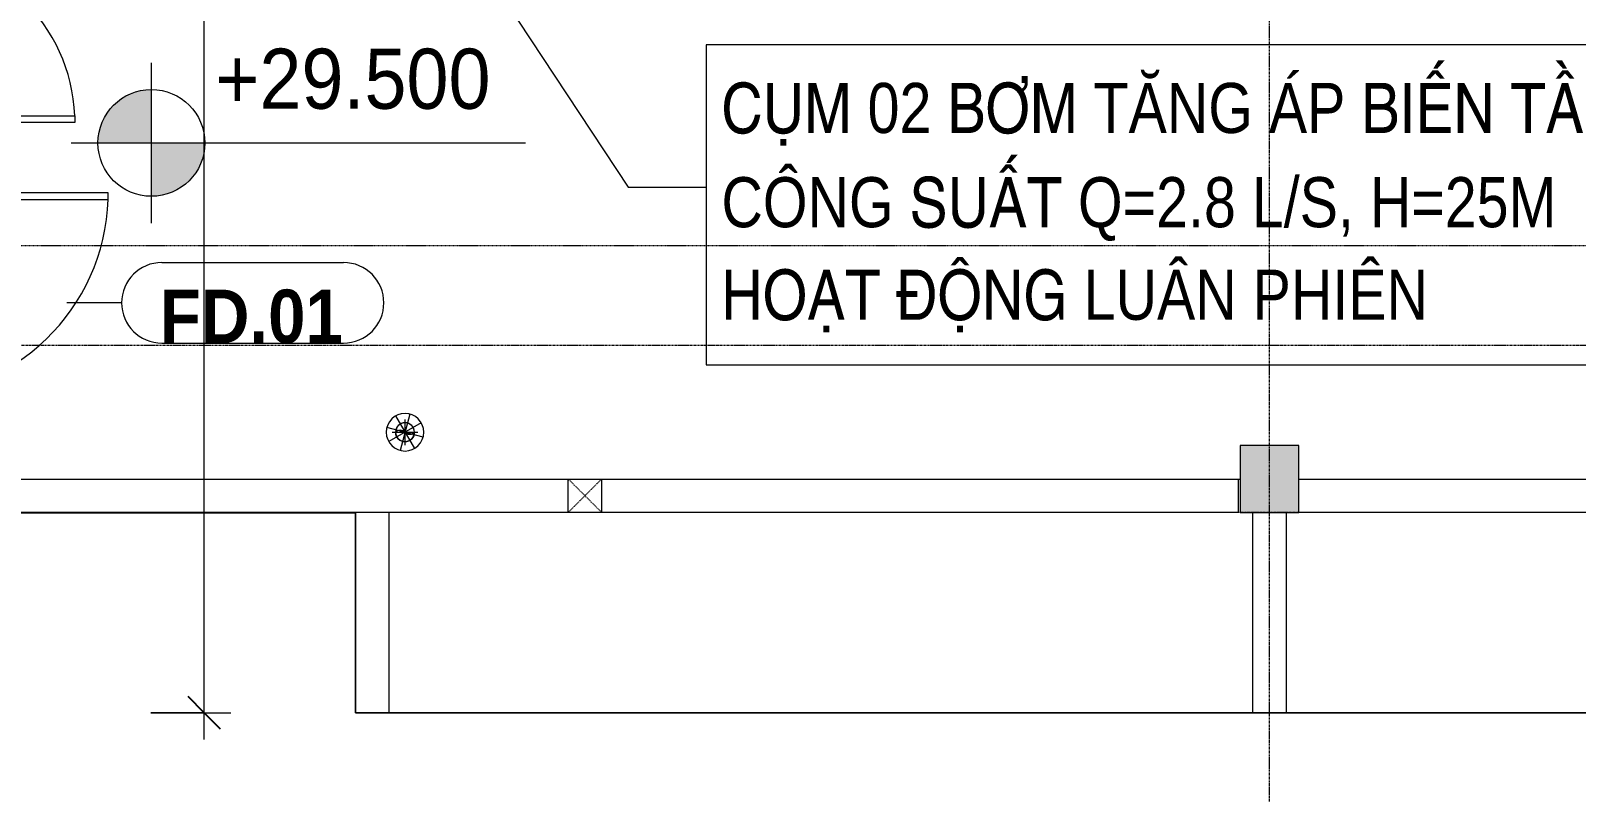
# Model space of a CAD drawing. Header units: millimetres. Extents: x 27447 to 251759, y -15958 to 82948.
# Drawn here: x 84334 to 93589, y 22862 to 27421 of the extents above; entities that cross this region are included whole.
import ezdxf

# ---------------------------------------------------------------- set-up
doc = ezdxf.new("R2010")
doc.units = ezdxf.units.MM
for name, pattern in [('Dash', [6, 3, -3]), ('Dash Dot 3_16_', [7.9375, 4.7625, -1.5875, 0, -1.5875]), ('Grid Line', [22.225, 12.7, -3.175, 3.175, -3.175]), ('IMPORT-CENTER _3_', [10.16, 6.35, -1.27, 1.27, -1.27])]:
    doc.linetypes.add(name, pattern=pattern)
for name, color, linetype, lineweight in [('0-1', 7, 'Continuous', 5), ('A-ANNO-DIMS', 211, 'Continuous', 9), ('A-ANNO-DIMS-160', 211, 'Continuous', 9), ('A-DETL-GENF-1', 1, 'Continuous', 9), ('A-DOOR-1', 1, 'Continuous', 9), ('A-DOOR-FRAM-1', 1, 'Continuous', 9), ('A-DOOR-IDEN', 31, 'Continuous', 9), ('A-FLOR', 192, 'Continuous', 9), ('A-FLOR-1', 250, 'Continuous', 9), ('A-WALL', 113, 'Continuous', 9), ('G-ANNO-DIMS', 111, 'Continuous', 9), ('G-ANNO-SYMB-1', 111, 'Dash Dot 3_16_', 18), ('G-IMPT', 8, 'Continuous', 9), ('G-IMPT-2', 8, 'IMPORT-CENTER _3_', 9), ('G-IMPT-3', 7, 'Continuous', 9), ('M-EQPM', 50, 'Continuous', 9), ('S-COLS', 52, 'Continuous', 9), ('S-COLS-1', 52, 'Continuous', 5), ('S-COLS-2', 7, 'Continuous', 18), ('S-COLS-HDLN', 52, 'Dash', 9), ('S-GRID-1', 1, 'Grid Line', 9)]:
    doc.layers.add(name, color=color, linetype=linetype, lineweight=lineweight)
doc.styles.add('Arial_4', font='arial_0.ttf', dxfattribs={"width": 0.9, "height": 360})
doc.styles.add('Arial_B', font='arialbd_0.ttf', dxfattribs={"width": 0.9, "height": 320})
doc.styles.add('UTM Avo', font='UTM Avo.ttf', dxfattribs={"width": 0.9, "height": 400})
doc.styles.add('VNI-Helve-Condense', font='VHELVCN.TTF', dxfattribs={"height": 300})
doc.dimstyles.new('1_Dim_chi_tiet_2_5_1', dxfattribs={"dimscale": 304.8, "dimtxt": 399.720379, "dimasz": 0.629921, "dimexe": 0.524934, "dimexo": 0.0625, "dimgap": 0.052493, "dimtad": 1, "dimdec": 0, "dimrnd": 5, "dimzin": 0, "dimdsep": 46, "dimtxsty": 'UTM Avo', "dimblk1": 'OBLIQUE', "dimblk2": 'OBLIQUE', "dimsah": 1, "dimcen": 0.09, "dimdle": 0.524934, "dimazin": 0, "dimtfac": 1, "dimtdec": 4, "dimtix": 1, "dimtmove": 2, "dimatfit": 3, "dimfxl": 1.049869, "dimfxlon": 1, "dimtvp": 1, "dimtolj": 1, "dimtzin": 0, "dimarcsym": 2})

# ---------------------------------------------------------------- blocks, each defined once
blk = doc.blocks.new('NCV_TKTC_KET CAU_rvt-1-TKCS_MB TUM MÁI')
at = {"layer": 'S-COLS-1'}
blk.add_hatch(color=256, dxfattribs=at).paths.add_polyline_path([(91927.6, 24536.9), (91927.6, 24936.9), (91577.6, 24936.9), (91577.6, 24536.9)])
at = {"layer": 'A-FLOR-1'}
blk.add_line((86277.6, 23336.9), (95052.6, 23336.9), dxfattribs=at)
at = {"layer": 'S-COLS-2'}
for p, q in [((91927.6, 24936.9), (91577.6, 24936.9)), ((91577.6, 24936.9), (91577.6, 24536.9)), ((91927.6, 24536.9), (91927.6, 24936.9)), ((91577.6, 24536.9), (91927.6, 24536.9))]:
    blk.add_line(p, q, dxfattribs=at)
blk = doc.blocks.new('FD_01 - FD_01-1200x2200mm-1787918-TKCS_MB TUM MÁI')
at = {"layer": 'A-DETL-GENF-1'}
for p, q in [((610, -100), (570, -100)), ((570, -100), (570, -1320)), ((610, -1320), (610, -100)), ((570, -1320), (610, -1320))]:
    blk.add_line(p, q, dxfattribs=at)
blk.add_arc((610, -100), 1220, 180, 268.12111, dxfattribs=at)
at = {"layer": 'A-DOOR-FRAM-1'}
for p, q in [((-645, 100), (-600, 100)), ((-600, 100), (-600, -60)), ((600, 100), (645, 100)), ((600, -60), (600, 100)), ((-600, -60), (-610, -60)), ((-610, -60), (-610, -100)), ((610, -60), (600, -60)), ((610, -100), (610, -60)), ((-610, -100), (-645, -100)), ((645, -100), (610, -100))]:
    blk.add_line(p, q, dxfattribs=at)
blk = doc.blocks.new('FD_02 - FD_03 - FD_02-KY THUAT-1000x2200mm-2150404-TKCS_MB TUM MÁI')
at = {"layer": 'A-DETL-GENF-1'}
for p, q in [((470, 100), (470, 1120)), ((470, 1120), (510, 1120)), ((510, 1120), (510, 100)), ((510, 100), (470, 100))]:
    blk.add_line(p, q, dxfattribs=at)
blk.add_arc((510, 100), 1020, 92.24747, 180, dxfattribs=at)
at = {"layer": 'A-DOOR-FRAM-1'}
for p, q in [((-510, 100), (-545, 100)), ((-510, 60), (-510, 100)), ((545, 100), (510, 100)), ((510, 100), (510, 60)), ((-500, 60), (-510, 60)), ((-500, -100), (-500, 60)), ((510, 60), (500, 60)), ((500, 60), (500, -100)), ((-545, -100), (-500, -100)), ((500, -100), (545, -100))]:
    blk.add_line(p, q, dxfattribs=at)
blk = doc.blocks.new('TKTC_XREF_260130_MB TUM MAI - TKTC_XREF_260130_MB TUM MAI_dwg_$cc-4167671-TKCS_MB TUM MÁI')
at = {"layer": 'G-IMPT'}
blk.add_circle((0, 0), 0.5, dxfattribs=at)
for centre, radius, start, end in [((0, 0), 0.5, 90, 270), ((0.188, 0.25), 0.313, 126.8699, 233.1301), ((-0.188, -0.25), 0.313, 306.8699, 53.1301)]:
    blk.add_arc(centre, radius, start, end, dxfattribs=at)
at = {"layer": 'G-IMPT-2'}
for p, q in [((-0.673, 0), (0.673, 0)), ((0, -0.673), (0, 0.673))]:
    blk.add_line(p, q, dxfattribs=at)
blk = doc.blocks.new('TKTC_XREF_260130_MB TUM MAI - TKTC_XREF_260130_MB TUM MAI_dwg_RD-4167670-TKCS_MB TUM MÁI')
at = {"layer": 'G-IMPT'}
for p, q in [((0, 75), (0, -75)), ((-75, 0), (75, 0)), ((-53, 53), (53, -53)), ((-53, -53), (53, 53))]:
    blk.add_line(p, q, dxfattribs=at)
for radius in [75, 37.5]:
    blk.add_circle((0, 0), radius, dxfattribs=at)
blk = doc.blocks.new('TKTC_XREF_260130_MB TUM MAI - TKTC_XREF_260130_MB TUM MAI_dwg-4167669-TKCS_MB TUM MÁI')
at = {"layer": 'G-IMPT', "flags": 128}
blk.add_lwpolyline([(-119424.2, -836632.8), (-116874.2, -836632.8), (-116874.2, -837832.4), (-108099.2, -837832.4), (-108099.2, -836632.4), (-103374.2, -836632.4), (-103374.2, -837832.4), (-99899.2, -837832.4), (-99899.2, -836632.4), (-95174.2, -836632.4), (-95174.2, -837832.4), (-91699.2, -837832.4), (-91699.2, -836632.4), (-87049.2, -836632.4)], dxfattribs=at)
at = {"extrusion": (0, 0, -1)}
for name, xscale, yscale, zscale, rotation in [('TKTC_XREF_260130_MB TUM MAI - TKTC_XREF_260130_MB TUM MAI_dwg_RD-4167670-TKCS_MB TUM MÁI', 1.5, 1.5, -1.5, 330.0137897223599), ('TKTC_XREF_260130_MB TUM MAI - TKTC_XREF_260130_MB TUM MAI_dwg_$cc-4167671-TKCS_MB TUM MÁI', 113.7150000000073, 113.7150000000073, -113.7150000000073, 89.99900866374676)]:
    blk.add_blockref(name, (116577.1, -836150.9), dxfattribs=dict(at, xscale=xscale, yscale=yscale, zscale=zscale, rotation=rotation))
blk = doc.blocks.new('TKTC_XREF_260130_MB TUM MAI - TKTC_XREF_251221_MB TUM MAI-2041484-TKCS_MB TUM MÁI')
blk.add_blockref('TKTC_XREF_260130_MB TUM MAI - TKTC_XREF_260130_MB TUM MAI_dwg-4167669-TKCS_MB TUM MÁI', (169499.2, 843934.4))
blk = doc.blocks.new('G1_SOF - BO TRU - 200x200-3061822-TKCS_MB TUM MÁI')
at = {"layer": 'S-COLS'}
for p, q in [((-100, 100), (100, 100)), ((-100, -100), (-100, 100)), ((100, 100), (100, -100)), ((100, -100), (-100, -100))]:
    blk.add_line(p, q, dxfattribs=at)
at = {"layer": 'S-COLS-HDLN'}
for p, q in [((100, 100), (-100, -100)), ((-100, 100), (100, -100))]:
    blk.add_line(p, q, dxfattribs=at)
blk = doc.blocks.new('TKTC_QUAT HUT KHOI_260130 - TKTC_QUAT HUT KHOI_260130_dwg-4168555-TKCS_MB TUM MÁI')
at = {"layer": 'G-IMPT', "flags": 128}
blk.add_lwpolyline([(86277.5, 24540.2), (86277.5, 23340.6), (95052.5, 23340.6), (95052.5, 24540.2)], dxfattribs=at)
blk = doc.blocks.new('TKTC_QUAT HUT KHOI_260130 - TKTC_QUAT HUT KHOI_260130-2046036-TKCS_MB TUM MÁI')
blk.add_blockref('TKTC_QUAT HUT KHOI_260130 - TKTC_QUAT HUT KHOI_260130_dwg-4168555-TKCS_MB TUM MÁI', (-33652.5, -17238.6))
blk = doc.blocks.new('TKTC_BON NUOC MAI_260130 - TKTC_BON NUOC MAI_260130_dwg-3426650-TKCS_MB TUM MÁI')
at = {"layer": 'G-IMPT', "flags": 128}
for points in [[(-116853.2, -832242.4), (-115239.7, -834686.9), (-114774.2, -834686.9)], [(-116874.2, -836634.4), (-116874.2, -837832.4), (-108099.2, -837832.4), (-108099.2, -836634.4)]]:
    blk.add_lwpolyline(points, dxfattribs=at)
blk.add_lwpolyline([(-114774.2, -835751.4), (-108352.5, -835751.4), (-108352.5, -833833.4), (-114774.2, -833833.4)], close=True, dxfattribs=at)
at = {"layer": 'G-IMPT-3', "char_height": 300, "attachment_point": 1, "line_spacing_factor": 1.081022, "style": 'VNI-Helve-Condense'}
for s, insert, width, rotation in [('CUÏM 02 BÔM TAÊNG AÙP BIEÁN TAÀN 02', (-114681.7, -834062.1), 7495.729, 359.99867), ('COÂNG SUAÁT Q=2.8 L/S, H=25M', (-114681.7, -834626.5), 6220.741, 0.00133), ('HOAÏT ÑOÄNG LUAÂN PHIEÂN', (-114681.7, -835181), 5175.175, 0.00133)]:
    blk.add_mtext(s, dxfattribs=dict(at, insert=insert, width=width, rotation=rotation))
blk = doc.blocks.new('TKTC_BON NUOC MAI_260130 - TKTC_BON NUOC MAI_260130-2047084-TKCS_MB TUM MÁI')
blk.add_blockref('TKTC_BON NUOC MAI_260130 - TKTC_BON NUOC MAI_260130_dwg-3426650-TKCS_MB TUM MÁI', (169499.2, 843934.4))
blk = doc.blocks.new('Spot Elevations - M_Spot Elevation - Target Filled-350595-TKCS_MB TUM MÁI')
at = {"layer": 'G-ANNO-DIMS'}
h = blk.add_hatch(color=256, dxfattribs=at)
edge = h.paths.add_edge_path()
edge.add_line((0, 0), (-2, 0))
edge.add_arc((0, 0), 2, 90, 180, ccw=False)
edge.add_line((0, 2), (0, 0))
h = blk.add_hatch(color=256, dxfattribs=at)
edge = h.paths.add_edge_path()
edge.add_line((0, 0), (2, 0))
edge.add_arc((0, 0), 2, 270, 360, ccw=False)
edge.add_line((0, -2), (0, 0))
for p, q in [((0, -3), (0, 3)), ((-3, 0), (14, 0))]:
    blk.add_line(p, q, dxfattribs=at)
blk.add_circle((0, 0), 2, dxfattribs=at)
blk = doc.blocks.new('STN_Door Tag - STN_Door Tag-1788670-TKCS_MB TUM MÁI')
at = {"layer": 'A-DOOR-IDEN'}
for p, q in [((-3.37, 1.495), (3.431, 1.495)), ((-3.37, -1.524), (3.431, -1.524))]:
    blk.add_line(p, q, dxfattribs=at)
for centre, start, end in [((-3.37, -0.015), 90, 270), ((3.431, -0.015), 270, 90)]:
    blk.add_arc(centre, 1.509, start, end, dxfattribs=at)
blk = doc.blocks.new('DIMBLOCK57-TKCS_MB TUM MÁI')
at = {"layer": 'A-ANNO-DIMS-160'}
for p, q in [((85371.7, 23177.4), (85371.7, 33696.9)), ((85051.7, 33536.9), (85531.7, 33536.9)), ((85371.7, 33536.9), (85051.7, 33536.9)), ((85051.7, 23337.4), (85531.7, 23337.4)), ((85371.7, 23337.4), (85051.7, 23337.4))]:
    blk.add_line(p, q, dxfattribs=at)
at = {"layer": 'A-ANNO-DIMS-160', "lineweight": 25}
for p, q in [((85371.7, 33536.9), (85275.7, 33632.9)), ((85371.7, 33536.9), (85467.7, 33440.9)), ((85371.7, 23337.4), (85275.7, 23433.4)), ((85371.7, 23337.4), (85467.7, 23241.4))]:
    blk.add_line(p, q, dxfattribs=at)
at = {"layer": 'A-ANNO-DIMS-160', "color": 0, "insert": (84852.1, 28371.4), "char_height": 400, "width": 1643.295, "attachment_point": 1, "rotation": 90, "line_spacing_factor": 1.110334, "style": 'UTM Avo'}
blk.add_mtext('10200', dxfattribs=at)
blk = doc.blocks.new('_Oblique')
at = {"color": 0, "linetype": 'ByBlock', "lineweight": -2}
blk.add_line((-0.5, -0.5), (0.5, 0.5), dxfattribs=at)

msp = doc.modelspace()

# ---------------------------------------------------------------- linework, layer by layer
at = {"layer": 'A-DOOR-IDEN'}
msp.add_line((84548.8, 25793.8), (84876.9, 25793.8), dxfattribs=at)
at = {"layer": 'A-FLOR'}
msp.add_line((91567.6, 24736.9), (91577.6, 24736.9), dxfattribs=at)
at = {"layer": 'A-WALL'}
for p, q in [((83727.6, 24736.9), (91567.6, 24736.9)), ((91567.6, 24536.9), (91567.6, 24736.9)), ((91927.6, 24736.9), (99767.6, 24736.9)), ((91567.6, 24536.9), (83727.6, 24536.9)), ((86277.6, 23337.4), (86277.6, 24536.9)), ((86477.6, 24536.9), (86477.6, 23337.4)), ((91652.6, 23337.4), (91652.6, 24536.9)), ((91852.6, 24536.9), (91852.6, 23337.4)), ((99767.6, 24536.9), (91927.6, 24536.9)), ((86477.6, 23337.4), (86277.6, 23337.4)), ((91652.6, 23337.4), (91852.6, 23337.4))]:
    msp.add_line(p, q, dxfattribs=at)
at = {"layer": 'G-ANNO-SYMB-1'}
msp.add_line((27827.8, 26135.3), (133630.6, 26135.3), dxfattribs=at)
at = {"layer": 'S-GRID-1'}
for p, q in [((91752.6, 19295.8), (91752.6, 76449.5)), ((126099.3, 25536.9), (36624.6, 25536.9)), ((128131.3, 24536.9), (34592.6, 24536.9))]:
    msp.add_line(p, q, dxfattribs=at)

# ---------------------------------------------------------------- block references
at = {"layer": '0-1'}
msp.add_blockref('NCV_TKTC_KET CAU_rvt-1-TKCS_MB TUM MÁI', (0, 0), dxfattribs=at)
at = {"layer": 'A-DOOR-1'}
for name, p, rotation in [('FD_02 - FD_03 - FD_02-KY THUAT-1000x2200mm-2150404-TKCS_MB TUM MÁI', (83477.6, 27381.9), 269.9999999999998), ('FD_01 - FD_01-1200x2200mm-1787918-TKCS_MB TUM MÁI', (83477.6, 25841.9), 90)]:
    msp.add_blockref(name, p, dxfattribs=dict(at, rotation=rotation))
at = {"layer": 'A-DOOR-IDEN', "xscale": 159.9999999999999, "yscale": 159.9999999999999, "zscale": 159.9999999999999}
msp.add_blockref('STN_Door Tag - STN_Door Tag-1788670-TKCS_MB TUM MÁI', (85657.6, 25794.5), dxfattribs=at)
at = {"layer": 'G-ANNO-DIMS', "xscale": 159.9999999999999, "yscale": 159.9999999999999, "zscale": 159.9999999999999}
msp.add_blockref('Spot Elevations - M_Spot Elevation - Target Filled-350595-TKCS_MB TUM MÁI', (85055.6, 26750), dxfattribs=at)
at = {"layer": 'M-EQPM'}
for name, p in [('TKTC_BON NUOC MAI_260130 - TKTC_BON NUOC MAI_260130-2047084-TKCS_MB TUM MÁI', (33652.6, 17236.9)), ('TKTC_QUAT HUT KHOI_260130 - TKTC_QUAT HUT KHOI_260130-2046036-TKCS_MB TUM MÁI', (33652.6, 17235.3)), ('TKTC_XREF_260130_MB TUM MAI - TKTC_XREF_251221_MB TUM MAI-2041484-TKCS_MB TUM MÁI', (33652.6, 17233.6))]:
    msp.add_blockref(name, p, dxfattribs=at)
at = {"layer": 'S-COLS'}
msp.add_blockref('G1_SOF - BO TRU - 200x200-3061822-TKCS_MB TUM MÁI', (87652.5, 24636.9), dxfattribs=at)

# ---------------------------------------------------------------- texts
at = {"layer": 'A-DOOR-IDEN', "insert": (85654.4, 25709.1), "char_height": 320, "width": 1124.64, "attachment_point": 5, "line_spacing_factor": 0.936439, "style": 'Arial_B'}
msp.add_mtext('\\pt7.2,14.4,21.6,28.8,36,43.2,50.4,57.6,64.8,72,79.2,86.4,93.6,100.8,108,115.2,122.4,129.6,136.8,144,151.2,158.4,165.6,172.8,180,187.2,194.4,201.6,208.8,216,223.2,230.4;FD.01', dxfattribs=at)
at = {"layer": 'G-ANNO-DIMS', "insert": (85438.4, 27314.4), "char_height": 360, "width": 1961.298, "attachment_point": 1, "line_spacing_factor": 0.941778, "style": 'Arial_4'}
msp.add_mtext('+29.500', dxfattribs=at)

# ---------------------------------------------------------------- dimensions: what is measured, and where the dimension line sits
at = {"layer": 'A-ANNO-DIMS'}
dim = msp.add_linear_dim(base=(85371.7192, 33536.936), p1=(85051.7192, 23337.3629), p2=(85051.7192, 33536.936), angle=90, dimstyle='1_Dim_chi_tiet_2_5_1', override={"dimpost": '<>', "dimfxl": 10199.573178}, dxfattribs=at)
dim.commit()
dim.dimension.update_dxf_attribs({"geometry": 'DIMBLOCK57-TKCS_MB TUM MÁI', "text_midpoint": (85118.7547, 29193.0045), "dimtype": 160, "text_rotation": 90})

doc.saveas('drawing.dxf')
